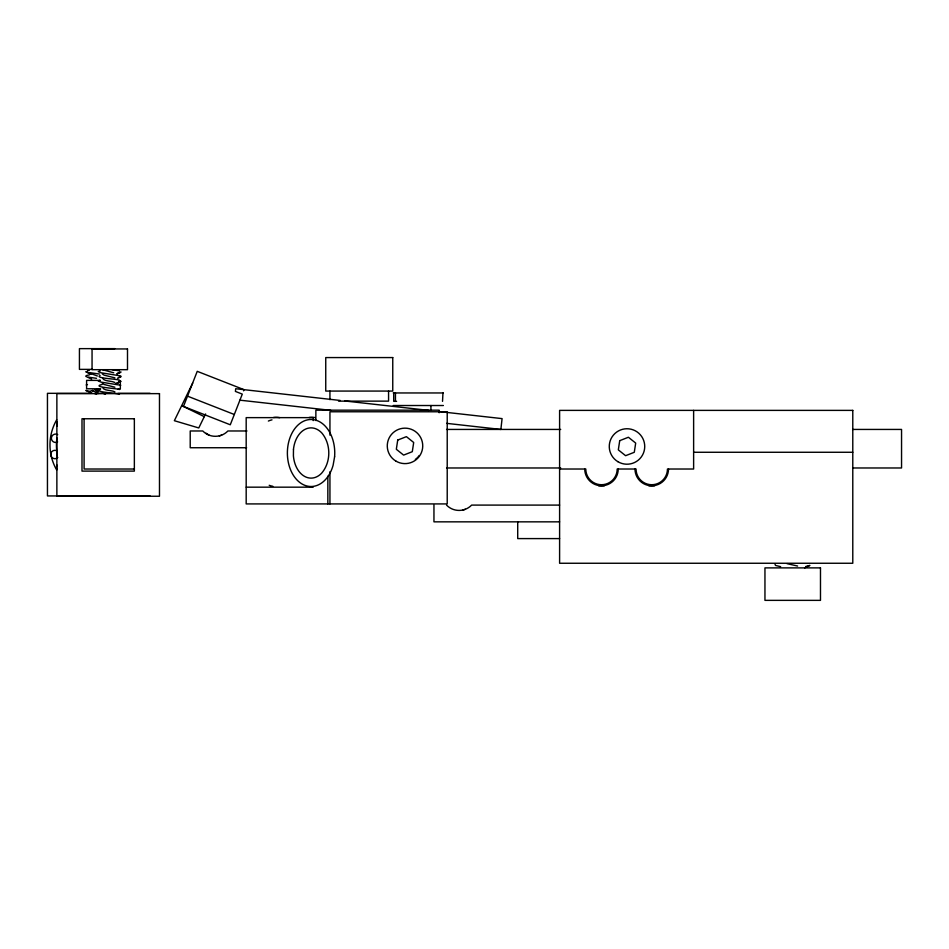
<?xml version="1.0" encoding="UTF-8"?>
<svg xmlns="http://www.w3.org/2000/svg" width="949" height="949" viewBox="0 0 949 949"><rect width="100%" height="100%" fill="white"/><g stroke="black" fill="none" stroke-linecap="round" stroke-linejoin="round"><path stroke-width="1.42" d="M243.573 390.834L244.035 389.671L197.238 371.332L183.477 406.433L230.275 424.772L242.292 394.12L235.411 391.415L235.708 388.734L340.193 400.454M192.706 383.052L174.355 420.704L198.768 427.952L205.601 413.954M98.364 393.515L96.905 392.886M775.001 564.216L775.523 565.438L780.647 566.66M102.67 378.248C103.963 381.593 111.472 380.608 114.888 382.53M102.67 387.595C103.963 390.941 111.472 389.956 114.888 391.878M246.621 447.738L190.215 447.738L190.215 430.976L202.778 430.976C209.67 438.082 221.01 438.094 227.914 430.976L246.965 430.976M446.516 505.093C453.42 512.199 464.749 512.199 471.653 505.093L559.602 505.093M96.501 390.834L94.592 389.731M96.501 392.72L94.592 391.617M117.676 373.574L120.096 372.411L118.388 372.791M117.676 382.922L120.096 381.759L118.388 382.139M117.593 378.331L121.092 376.694M116.917 373.87L120.096 372.411M120.096 381.759L115.861 383.704L121.092 381.368M804.598 567.882L809.912 565.438L805.82 566.458M117.166 373.776L121.092 372.02M219.302 435.888L221.627 435.152M463.041 509.993L465.366 509.257M100.108 370.845L98.245 371.628L101.163 372.791L120.76 375.911M86.169 375.614L89.443 374.831M100.108 375.519C93.868 378.295 117.344 378.9 119.455 380.193M100.108 380.193L98.245 380.976L101.163 382.139L120.76 385.258M86.169 384.95L87.486 384.57M89.336 391.308L91.662 390.834M100.108 389.541C93.868 392.317 117.344 392.922 119.455 394.215M118.388 377.465L120.096 377.085M87.486 370.549L89.443 370.157M102.077 384.475C90.119 387.192 117.166 388.307 119.455 389.541M89.858 393.04L91.662 392.72M96.335 390.205L98.447 389.565L96.905 389.09M96.335 392.091L98.447 391.463L96.905 390.988M114.876 348.639L79.431 348.639L79.431 369.375L92.433 369.375M100.06 380.383L86.596 380.383L86.596 388.782L100.677 388.782M119.301 380.691L120.333 380.691L120.333 389.078L118.127 389.078M393.23 392.957L443.385 392.957M91.424 393.325L47.45 393.325L47.45 495.936L150.061 495.936M95.825 393.325L101.685 393.325M117.818 393.325L150.061 393.325M338.52 401.13L388.568 401.13L388.568 391.071M396.599 401.332L393.716 401.332L393.716 392.957M442.531 401.332L442.958 392.957M393.23 405.52L443.385 405.52M446.576 429.434L560.693 429.434M852.641 429.434L901.55 429.434L901.55 467.976L852.641 467.976M693.624 452.27L852.783 452.27M446.576 467.976L560.693 467.976M134.355 469.02L84.093 469.02L84.093 418.758M559.602 469.02L585.782 469.02A15.706 15.706 0 0 0 601.488 484.725A15.706 15.706 0 0 0 617.194 469.02L636.044 469.02A15.706 15.706 0 0 0 651.749 484.725A15.706 15.706 0 0 0 667.455 469.02L693.624 469.02L693.624 410.383M598.594 485.769L604.442 485.769M648.784 485.769L654.703 485.769M246.206 487.169L313.217 487.169M559.602 521.843L433.954 521.843L433.954 505.093M559.602 538.593L517.715 538.593L517.715 521.843M344.617 400.952L428.806 410.395M438.806 411.522L502.08 418.616L500.87 429.434L446.623 423.349M239.919 400.17L330.81 410.359M99.515 374.048L88.542 372.494M96.513 378.331L88.542 377.168M92.314 390.359L93.524 390.514M112.148 369.683L119.455 370.845M97.391 375.994L85.837 371.711L91.068 374.048L86.845 372.103M93.88 391.463L92.516 391.142M88.542 391.19L85.837 390.407L91.662 393.135M94.592 393.515L96.656 394.143M786.923 563.611L797.611 566.043M113.726 372.791L102.468 369.683M105.422 394.215L102.468 393.052M114.888 377.856L104.07 375.128L102.338 373.965M114.888 387.204L104.07 384.475L102.338 383.313M187.511 396.148L234.308 414.488M85.837 376.385L91.662 379.114M181.698 405.638L204.284 416.658M209.065 435.152L206.063 433.219M439.162 412.744L439.162 410.17L315.863 410.17L315.863 420.549M430.929 405.52L430.929 409.885M395.448 392.957L395.448 401.332M329.932 391.071L329.932 399.695M329.944 435.176L329.944 411.771L447.216 411.771L447.216 503.919L246.182 503.919L246.182 417.631L313.217 417.643L313.217 420.597M329.944 471.736L329.944 503.919M327.844 476.232L327.844 503.919M56.715 470.04A50.261 50.261 0 0 1 56.715 419.778M57.106 469.352A4.176 4.176 0 0 1 57.154 465.176M57.794 457.501A4.176 4.176 0 0 1 52.148 457.679A4.176 4.176 0 0 1 51.471 452.08A4.176 4.176 0 0 1 56.999 450.917M57.628 441.902A4.176 4.176 0 0 1 52.349 440.917A4.176 4.176 0 0 1 52.409 435.544A4.176 4.176 0 0 1 57.711 434.666M57.248 426.006A4.176 4.176 0 0 1 57.296 421.831M56.964 452.507A50.261 50.261 0 0 1 56.964 437.928M57.32 455.935A4.176 4.176 0 0 1 57.308 453.776M419.197 455.544A15.706 15.706 0 0 1 415.342 459.411M272.861 486.291A33.512 23.689 -90 0 1 269.208 485.295M268.365 421.059A33.512 23.689 -90 0 1 271.995 419.861M273.502 417.477A33.512 23.689 90 0 1 279.682 417.631M309.042 417.477A33.512 23.689 90 0 1 315.222 417.631M618.238 469.02A16.75 16.75 0 0 1 601.488 485.769A16.75 16.75 0 0 1 584.738 469.02M668.499 469.02A16.75 16.75 0 0 1 651.749 485.769A16.75 16.75 0 0 1 634.988 469.02M293.478 449.292L293.407 455.852A25.125 17.77 90 0 0 321.628 473.195C331.047 462.246 331.142 444.535 322.114 433.325A25.125 17.77 90 0 0 293.478 449.292M397.726 440.063L396.326 449.28L403.61 455.105L412.293 451.7L413.693 442.483L406.409 436.659L397.726 440.063M619.721 440.656L618.321 449.873L625.605 455.698L634.288 452.293L635.688 443.076L628.404 437.252L619.721 440.656M334.606 456.754L333.111 465.247A33.512 23.689 90 0 1 293.893 476.09A33.512 23.689 90 0 1 303.514 421.237A33.512 23.689 90 0 1 334.606 456.754M127.498 348.947L92.053 348.947L92.053 369.683L127.498 369.683L127.498 348.947M392.756 357.571L325.744 357.571L325.744 391.071L392.756 391.071L392.756 357.571M159.479 393.633L56.869 393.633L56.869 496.244L159.479 496.244L159.479 393.633M852.783 410.383L559.602 410.383L559.602 563.255L852.783 563.255L852.783 410.383M134.355 418.758L81.994 418.758L81.994 471.107L134.355 471.107L134.355 418.758M820.482 567.882L764.953 567.882L764.953 600.361L820.482 600.361L820.482 567.882M395.84 461.06A17.723 17.723 0 0 0 422.732 446.232A17.723 17.723 0 0 0 396.445 430.36A17.723 17.723 0 0 0 395.84 461.06M617.835 461.653A17.723 17.723 0 0 0 644.727 446.825A17.723 17.723 0 0 0 618.44 430.953A17.723 17.723 0 0 0 617.835 461.653"/></g></svg>
